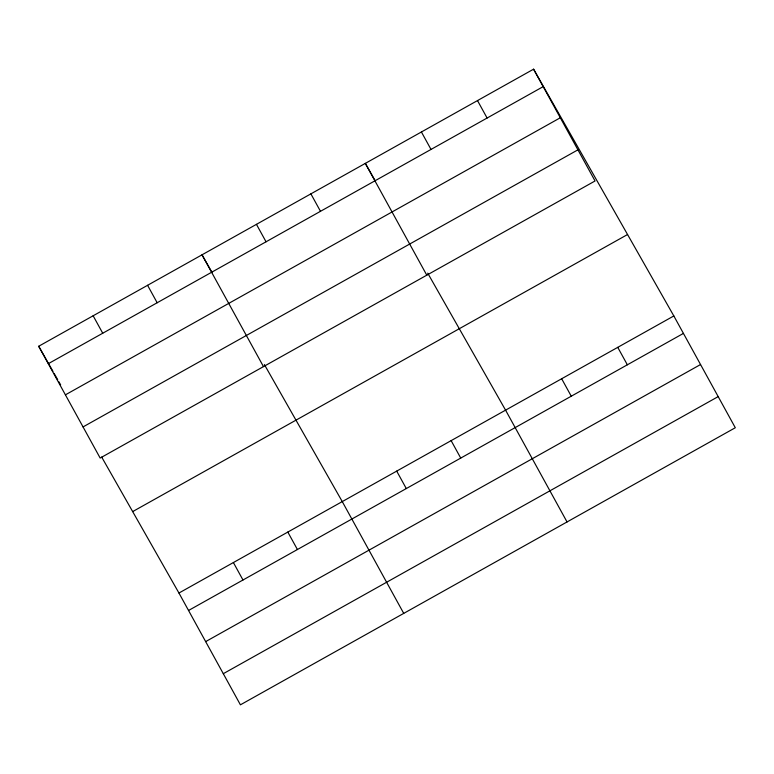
<?xml version="1.0" encoding="UTF-8"?>
<svg xmlns="http://www.w3.org/2000/svg" width="774" height="774" viewBox="0 0 774 774"><rect width="100%" height="100%" fill="white"/><g stroke="black" fill="none" stroke-linecap="round" stroke-linejoin="round"><path stroke-width="1.16" d="M533.586 69.176L595.051 180.971L100.165 458.053L38.7 346.259L533.586 69.176L673.835 315.947L735.3 427.741L240.414 704.824L178.949 593.029L101.675 457.057M48.298 363.703L543.184 86.63M65.413 394.837L560.299 117.764M83.05 426.919L577.936 149.837M132.664 511.595L627.559 234.512M178.949 593.029L673.835 315.947M188.546 610.473L683.432 333.401M205.661 641.607L700.547 364.535M223.299 673.69L718.185 396.607M375.409 181.135L365.328 163.382L426.793 275.186M427.703 273.135L505.577 410.152L567.042 521.957M212.105 272.564L202.014 254.82L263.479 366.615M264.389 364.573L342.263 501.591L403.728 613.385M38.7 346.259L52.942 371.317M54.132 373.397L57.692 379.666M58.872 381.756L60.653 384.881M617.749 347.352L627.346 364.796M477.5 100.581L487.098 118.025M561.663 378.747L571.26 396.201M421.414 131.977L431.012 149.43M451.136 440.629L460.733 458.082M310.887 193.858L320.484 211.312M396.704 471.114L406.292 488.558M256.455 224.344L266.043 241.788M287.822 532.067L297.419 549.521M147.573 285.296L157.17 302.75M233.39 562.543L242.978 579.997M93.141 315.773L102.729 333.226"/></g></svg>
